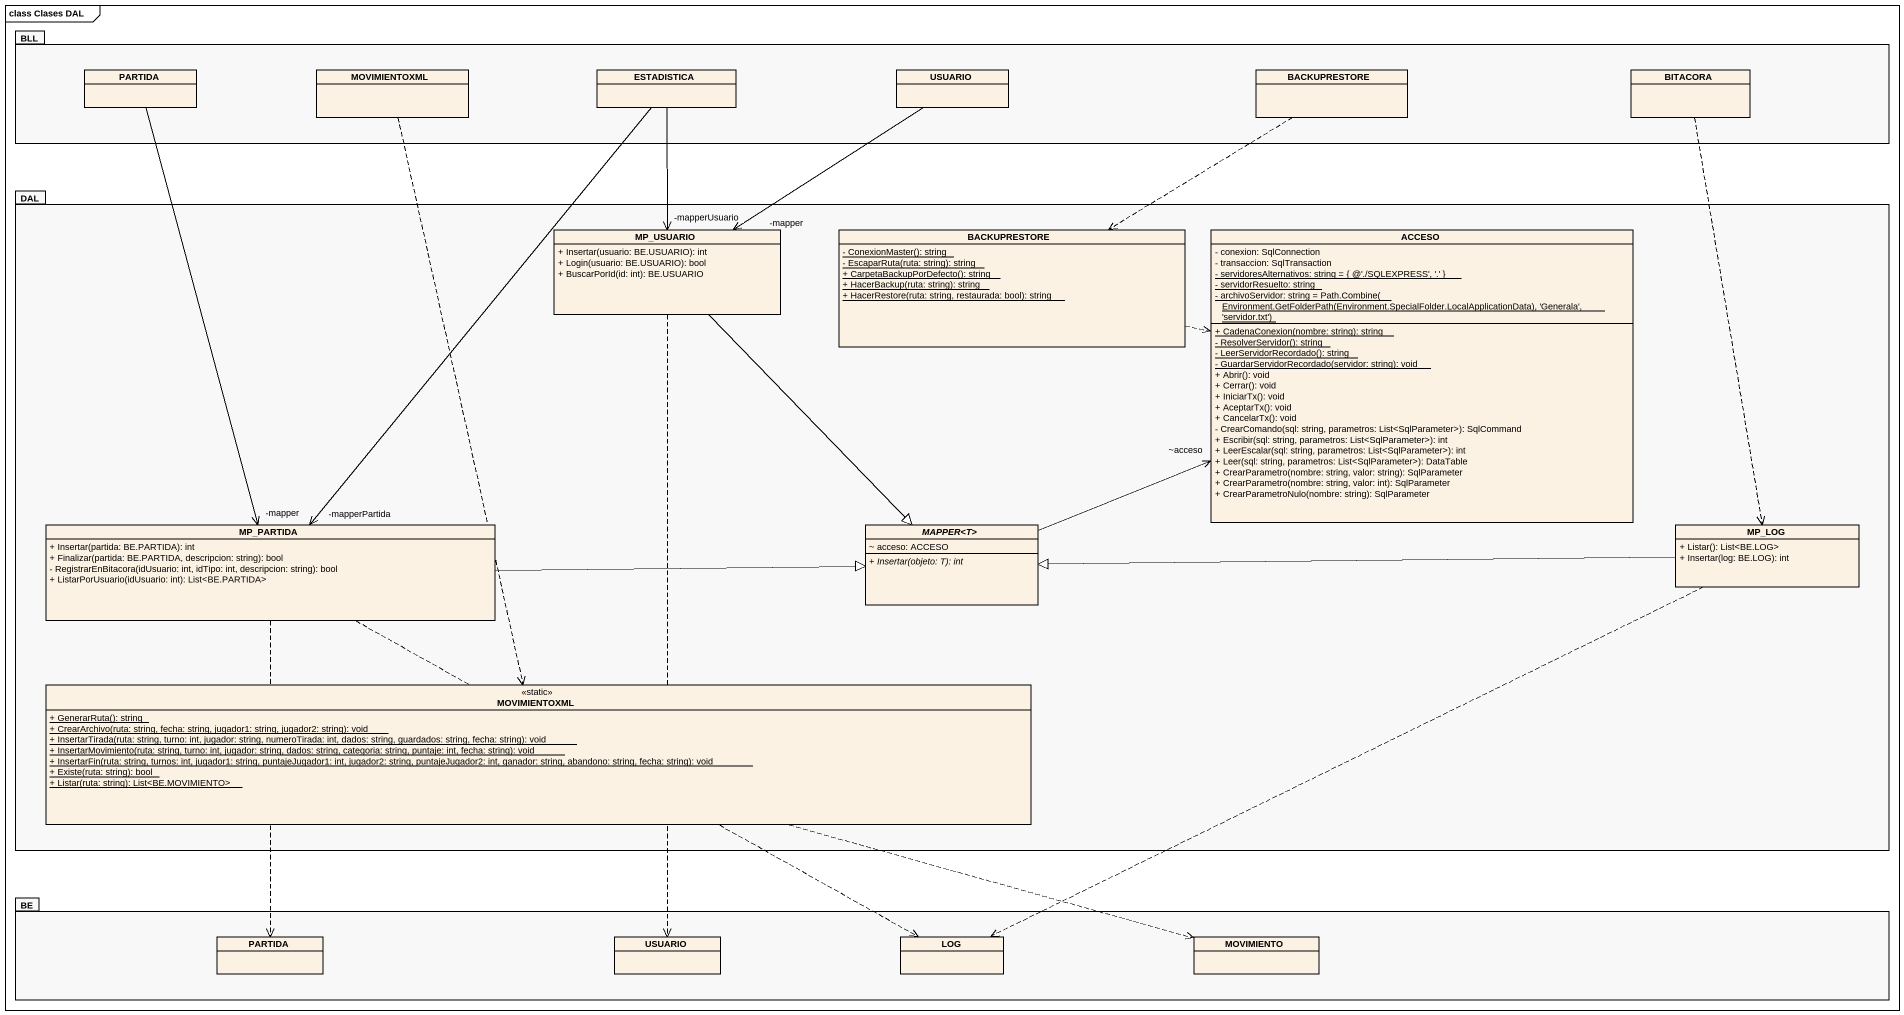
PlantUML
@startuml
mainframe class Clases DAL
hide circle
hide empty members
skinparam classAttributeIconSize 0
package BLL #F8F8F8 {
  class PARTIDA
  class MOVIMIENTOXML
  class ESTADISTICA
  class USUARIO
  class BACKUPRESTORE
  class BITACORA
}
package DAL #F8F8F8 {
  class MP_USUARIO {
    + Insertar(usuario: BE.USUARIO): int
    + Login(usuario: BE.USUARIO): bool
    + BuscarPorId(id: int): BE.USUARIO
  }
  class "BACKUPRESTORE" as BACKUPRESTORE_2 {
    {static} - ConexionMaster(): string
    {static} - EscaparRuta(ruta: string): string
    {static} + CarpetaBackupPorDefecto(): string
    {static} + HacerBackup(ruta: string): string
    {static} + HacerRestore(ruta: string, restaurada: bool): string
  }
  class ACCESO {
    - conexion: SqlConnection
    - transaccion: SqlTransaction
    {static} - servidoresAlternativos: string = { @'./SQLEXPRESS', '.' }
    {static} - servidorResuelto: string
    {static} {field} - archivoServidor: string = Path.Combine( Environment.GetFolderPath(Environment.SpecialFolder.LocalApplicationData), 'Generala', 'servidor.txt')
    {static} + CadenaConexion(nombre: string): string
    {static} - ResolverServidor(): string
    {static} - LeerServidorRecordado(): string
    {static} - GuardarServidorRecordado(servidor: string): void
    + Abrir(): void
    + Cerrar(): void
    + IniciarTx(): void
    + AceptarTx(): void
    + CancelarTx(): void
    - CrearComando(sql: string, parametros: List<SqlParameter>): SqlCommand
    + Escribir(sql: string, parametros: List<SqlParameter>): int
    + LeerEscalar(sql: string, parametros: List<SqlParameter>): int
    + Leer(sql: string, parametros: List<SqlParameter>): DataTable
    + CrearParametro(nombre: string, valor: string): SqlParameter
    + CrearParametro(nombre: string, valor: int): SqlParameter
    + CrearParametroNulo(nombre: string): SqlParameter
  }
  class MP_PARTIDA {
    + Insertar(partida: BE.PARTIDA): int
    + Finalizar(partida: BE.PARTIDA, descripcion: string): bool
    - RegistrarEnBitacora(idUsuario: int, idTipo: int, descripcion: string): bool
    + ListarPorUsuario(idUsuario: int): List<BE.PARTIDA>
  }
  abstract class "MAPPER<T>" as MAPPER_T {
    ~ acceso: ACCESO
    {abstract} + Insertar(objeto: T): int
  }
  class MP_LOG {
    + Listar(): List<BE.LOG>
    + Insertar(log: BE.LOG): int
  }
  class "MOVIMIENTOXML" as MOVIMIENTOXML_2 <<static>> {
    {static} + GenerarRuta(): string
    {static} + CrearArchivo(ruta: string, fecha: string, jugador1: string, jugador2: string): void
    {static} + InsertarTirada(ruta: string, turno: int, jugador: string, numeroTirada: int, dados: string, guardados: string, fecha: string): void
    {static} + InsertarMovimiento(ruta: string, turno: int, jugador: string, dados: string, categoria: string, puntaje: int, fecha: string): void
    {static} + InsertarFin(ruta: string, turnos: int, jugador1: string, puntajeJugador1: int, jugador2: string, puntajeJugador2: int, ganador: string, abandono: string, fecha: string): void
    {static} + Existe(ruta: string): bool
    {static} + Listar(ruta: string): List<BE.MOVIMIENTO>
  }
}
package BE #F8F8F8 {
  class "PARTIDA" as PARTIDA_2
  class "USUARIO" as USUARIO_2
  class LOG
  class MOVIMIENTO
}
PARTIDA --> "-mapper" MP_PARTIDA
MOVIMIENTOXML ..> MOVIMIENTOXML_2
ESTADISTICA --> "-mapperUsuario" MP_USUARIO
ESTADISTICA --> "-mapperPartida" MP_PARTIDA
USUARIO --> "-mapper" MP_USUARIO
BACKUPRESTORE ..> BACKUPRESTORE_2
BITACORA ..> MP_LOG
MP_USUARIO --|> MAPPER_T
MP_USUARIO ..> USUARIO_2
BACKUPRESTORE_2 .right.> ACCESO
MP_PARTIDA -right-|> MAPPER_T
MP_PARTIDA ..> PARTIDA_2
MP_PARTIDA .right.> LOG
MAPPER_T -right-> "~acceso" ACCESO
MP_LOG -left-|> MAPPER_T
MP_LOG .left.> LOG
MOVIMIENTOXML_2 .right.> MOVIMIENTO
@enduml
